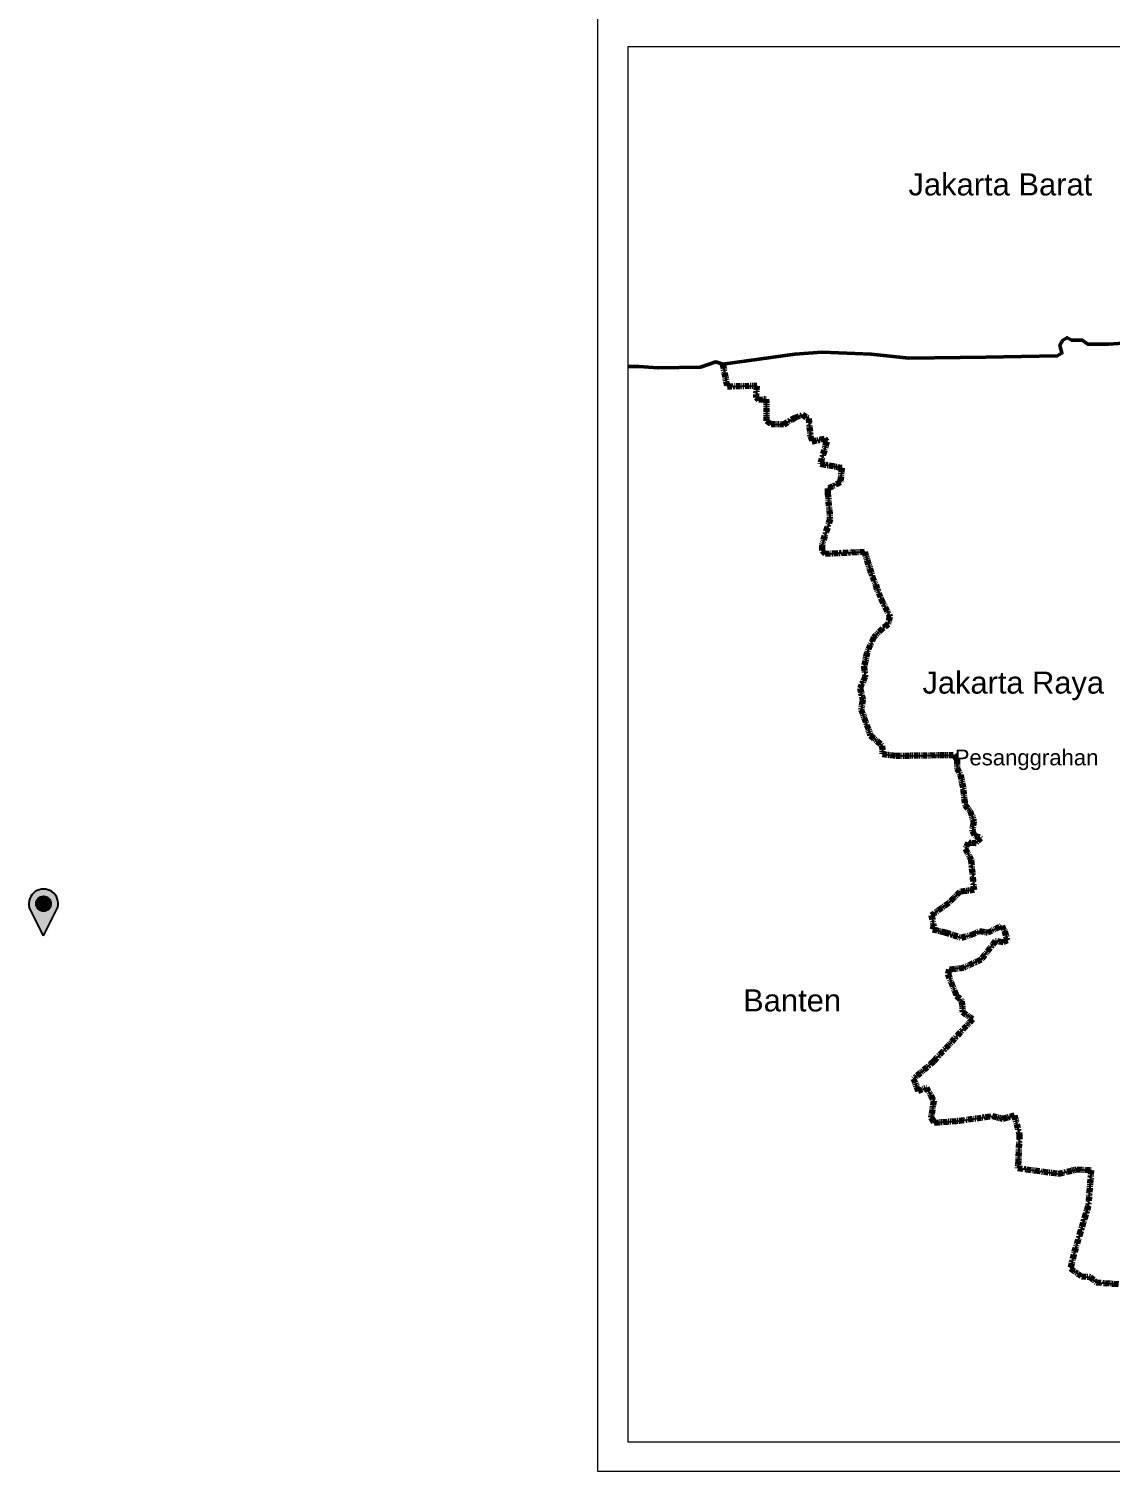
# Model space of a CAD drawing. Header units: millimetres. Extents: x 1190 to 1865, y 1371 to 1788.
# Drawn here: x 1190 to 1344.4, y 1370.9 to 1576.7 of the extents above; entities that cross this region are included whole.
import ezdxf

# ---------------------------------------------------------------- set-up
doc = ezdxf.new("R2010")
doc.units = ezdxf.units.MM
doc.header["$MEASUREMENT"] = 0
doc.linetypes.add('PHANTOM2', pattern=[1.25, 0.625, -0.125, 0.125, -0.125, 0.125, -0.125])
doc.layers.add('Batas Luar', color=7, linetype='Continuous', lineweight=20)
doc.layers.add('Batas Wilayah', color=7, linetype='PHANTOM2')
doc.layers.add('Bbatas Provinsi', color=7, linetype='PHANTOM2')
doc.styles.get("Standard").update_dxf_attribs({"font": 'arial.ttf'})

msp = doc.modelspace()

# ---------------------------------------------------------------- hatches: boundary and pattern name
h = msp.add_hatch(color=1)
h.dxf.hatch_style = 1
h.paths.add_polyline_path([(1194.16, 1451.36, 1.282095), (1190.08, 1451.36), (1192.12, 1447.27)])
h.paths.add_polyline_path([(1191.07, 1451.87, -1), (1193.18, 1451.87, -1)], flags=16)
at = {"true_color": 0xffffff}
h = msp.add_hatch(color=7, dxfattribs=at)
h.dxf.hatch_style = 1
h.paths.add_polyline_path([(1191.07, 1451.87, 1), (1193.18, 1451.87, 1)])

# ---------------------------------------------------------------- linework, layer by layer
for points in [[(1192.12, 1447.27), (1190.08, 1451.36)], [(1192.12, 1447.27), (1194.16, 1451.36)]]:
    msp.add_lwpolyline(points)
msp.add_circle((1192.12, 1451.87), 1.06)
msp.add_arc((1192.12, 1451.87), 2.1, 345.9066, 194.0934)
at = {"layer": 'Batas Luar'}
for points in [[(1568.21, 1579.26), (1271.22, 1579.26), (1271.22, 1370.89), (1568.21, 1370.89)], [(1275.58, 1574.22), (1485.26, 1574.22), (1485.26, 1375.01), (1275.58, 1375.01)]]:
    msp.add_lwpolyline(points, close=True, dxfattribs=at)
at = {"layer": 'Batas Wilayah', "color": 251, "linetype": 'ByBlock', "lineweight": 50, "true_color": 0x636466}
msp.add_lwpolyline([(1349.19, 1532.05), (1344.15, 1531.73), (1341.2, 1531.73), (1340.42, 1532.33), (1338.93, 1532.3), (1338.26, 1532.65), (1337.66, 1532.3), (1337.23, 1531.59), (1337.51, 1530.45), (1336.84, 1530.06), (1326.66, 1529.89), (1315.64, 1529.75), (1310.27, 1530.32), (1303.31, 1530.61), (1299.4, 1530.32), (1289.11, 1528.88), (1288.1, 1529.2), (1285.93, 1528.46), (1279.85, 1528.35), (1277.11, 1528.56), (1275.58, 1528.56)], dxfattribs=at)
at = {"layer": 'Batas Wilayah'}
msp.add_lwpolyline([(1349.19, 1532.05), (1344.15, 1531.73), (1341.2, 1531.73), (1340.42, 1532.33), (1338.93, 1532.3), (1338.26, 1532.65), (1337.66, 1532.3), (1337.23, 1531.59), (1337.51, 1530.45), (1336.84, 1530.06), (1326.66, 1529.89), (1315.64, 1529.75), (1310.27, 1530.32), (1303.31, 1530.61), (1299.4, 1530.32), (1289.11, 1528.88), (1288.1, 1529.2), (1285.93, 1528.46), (1279.85, 1528.35), (1277.11, 1528.56), (1275.58, 1528.56)], dxfattribs=at)
at = {"layer": 'Batas Wilayah', "color": 251, "lineweight": 100, "true_color": 0x636466, "transparency": 33554585}
msp.add_lwpolyline([(1289.11, 1528.88), (1289.75, 1525.7), (1293.96, 1525.79), (1293.85, 1524.12), (1294.21, 1523.79), (1295.31, 1523.9), (1295.35, 1520.78), (1296.02, 1520.33), (1297.82, 1520.29), (1299.38, 1521.23), (1300.48, 1521.63), (1301.38, 1521.12), (1301.62, 1518.57), (1301.89, 1517.85), (1303.64, 1518.23), (1303.95, 1517.83), (1303.04, 1514.64), (1306.09, 1514.1), (1305.91, 1512.02), (1304.12, 1511.13), (1304.12, 1510.53), (1304.41, 1506.78), (1303.27, 1503.03), (1303.27, 1502.25), (1303.72, 1501.82), (1309.36, 1502.09), (1310.48, 1498.53), (1311.73, 1495.33), (1312.97, 1492.84), (1312.7, 1491.79), (1311.85, 1491.1), (1310.65, 1489.91), (1309.73, 1487.74), (1309.28, 1485.74), (1309.45, 1484.25), (1308.7, 1482.65), (1309.1, 1480.99), (1308.88, 1479.57), (1309.68, 1477.38), (1310.2, 1475.89), (1311.86, 1474.41), (1311.92, 1473.21), (1313.86, 1472.98), (1322.1, 1473.09), (1322.58, 1472.48), (1322.55, 1471.17), (1323.06, 1470.29), (1323.47, 1468.08), (1323.69, 1465.96), (1324.44, 1465.07), (1324.95, 1463.63), (1324.73, 1462.22), (1325.16, 1461.5), (1325.95, 1461.25), (1325.24, 1460.5), (1324.12, 1460.6), (1323.76, 1459.71), (1324.55, 1458.16), (1324.97, 1453.87), (1322.95, 1453.58), (1321.37, 1452), (1318.92, 1450.24), (1319.23, 1448.62), (1319.08, 1448.19), (1320.86, 1447.79), (1323.17, 1447), (1324.61, 1447.43), (1325.73, 1447.94), (1326.93, 1447.76), (1328.99, 1448.73), (1329.35, 1447.94), (1329.75, 1446.62), (1329.14, 1446.4), (1328.05, 1446.55), (1325.99, 1443.91), (1323.46, 1442.72), (1321.44, 1442.47), (1321.26, 1441.82), (1322.49, 1438.75), (1323.25, 1437.99), (1323.37, 1436.4), (1324.75, 1435.38), (1319.21, 1429.39), (1316.35, 1426.9), (1316.99, 1425.14), (1318.19, 1425.6), (1319.21, 1423.76), (1318.84, 1421.36), (1319.3, 1420.62), (1322.9, 1420.9), (1327.61, 1421.55), (1329.09, 1421.18), (1330.75, 1421.64), (1331.48, 1418.9), (1331.3, 1415.21), (1331.23, 1414.12), (1337.05, 1413.33), (1339.59, 1413.94), (1341.72, 1413.83), (1341.29, 1408.76), (1339.2, 1401.79), (1338.76, 1399.8), (1340.36, 1398.66), (1341.55, 1398.59), (1342.46, 1397.8), (1345.58, 1397.58)], dxfattribs=at)
at = {"layer": 'Bbatas Provinsi', "ltscale": 4000, "transparency": 33554687}
msp.add_lwpolyline([(1289.11, 1528.88), (1289.75, 1525.7), (1293.96, 1525.79), (1293.85, 1524.12), (1294.21, 1523.79), (1295.31, 1523.9), (1295.35, 1520.78), (1296.02, 1520.33), (1297.82, 1520.29), (1299.38, 1521.23), (1300.48, 1521.63), (1301.38, 1521.12), (1301.62, 1518.57), (1301.89, 1517.85), (1303.64, 1518.23), (1303.95, 1517.83), (1303.04, 1514.64), (1306.09, 1514.1), (1305.91, 1512.02), (1304.12, 1511.13), (1304.12, 1510.53), (1304.41, 1506.78), (1303.27, 1503.03), (1303.27, 1502.25), (1303.72, 1501.82), (1309.36, 1502.09), (1310.48, 1498.53), (1311.73, 1495.33), (1312.97, 1492.84), (1312.7, 1491.79), (1311.85, 1491.1), (1310.65, 1489.91), (1309.73, 1487.74), (1309.28, 1485.74), (1309.45, 1484.25), (1308.7, 1482.65), (1309.1, 1480.99), (1308.88, 1479.57), (1309.68, 1477.38), (1310.2, 1475.89), (1311.86, 1474.41), (1311.92, 1473.21), (1313.86, 1472.98), (1322.1, 1473.09), (1322.58, 1472.48), (1322.55, 1471.17), (1323.06, 1470.29), (1323.47, 1468.08), (1323.69, 1465.96), (1324.44, 1465.07), (1324.95, 1463.63), (1324.73, 1462.22), (1325.16, 1461.5), (1325.95, 1461.25), (1325.24, 1460.5), (1324.12, 1460.6), (1323.76, 1459.71), (1324.55, 1458.16), (1324.97, 1453.87), (1322.95, 1453.58), (1321.37, 1452), (1318.92, 1450.24), (1319.23, 1448.62), (1319.08, 1448.19), (1320.86, 1447.79), (1323.17, 1447), (1324.61, 1447.43), (1325.73, 1447.94), (1326.93, 1447.76), (1328.99, 1448.73), (1329.35, 1447.94), (1329.75, 1446.62), (1329.14, 1446.4), (1328.05, 1446.55), (1325.99, 1443.91), (1323.46, 1442.72), (1321.44, 1442.47), (1321.26, 1441.82), (1322.49, 1438.75), (1323.25, 1437.99), (1323.37, 1436.4), (1324.75, 1435.38), (1319.21, 1429.39), (1316.35, 1426.9), (1316.99, 1425.14), (1318.19, 1425.6), (1319.21, 1423.76), (1318.84, 1421.36), (1319.3, 1420.62), (1322.9, 1420.9), (1327.61, 1421.55), (1329.09, 1421.18), (1330.75, 1421.64), (1331.48, 1418.9), (1331.3, 1415.21), (1331.23, 1414.12), (1337.05, 1413.33), (1339.59, 1413.94), (1341.72, 1413.83), (1341.29, 1408.76), (1339.2, 1401.79), (1338.76, 1399.8), (1340.36, 1398.66), (1341.55, 1398.59), (1342.46, 1397.8), (1345.58, 1397.58)], dxfattribs=at)

# ---------------------------------------------------------------- texts
at = {"layer": 'Batas Wilayah', "attachment_point": 1}
for s, width, gutter_width, insert, char_height in [('Jakarta Barat', 26.0552, 15.8, (1315.61, 1556.12), 3.16), ('Jakarta Raya', 25.9574, 15.74, (1317.62, 1485.01), 3.1481), ('Pesanggrahan', 18.6112, 11.29, (1322.22, 1473.88), 2.2572), ('Banten', 26.0552, 15.8, (1292, 1439.66), 3.16)]:
    msp.add_mtext_dynamic_manual_height_columns(s, width=width, gutter_width=gutter_width, heights=[0], dxfattribs=dict(at, insert=insert, char_height=char_height))

doc.saveas('drawing.dxf')
